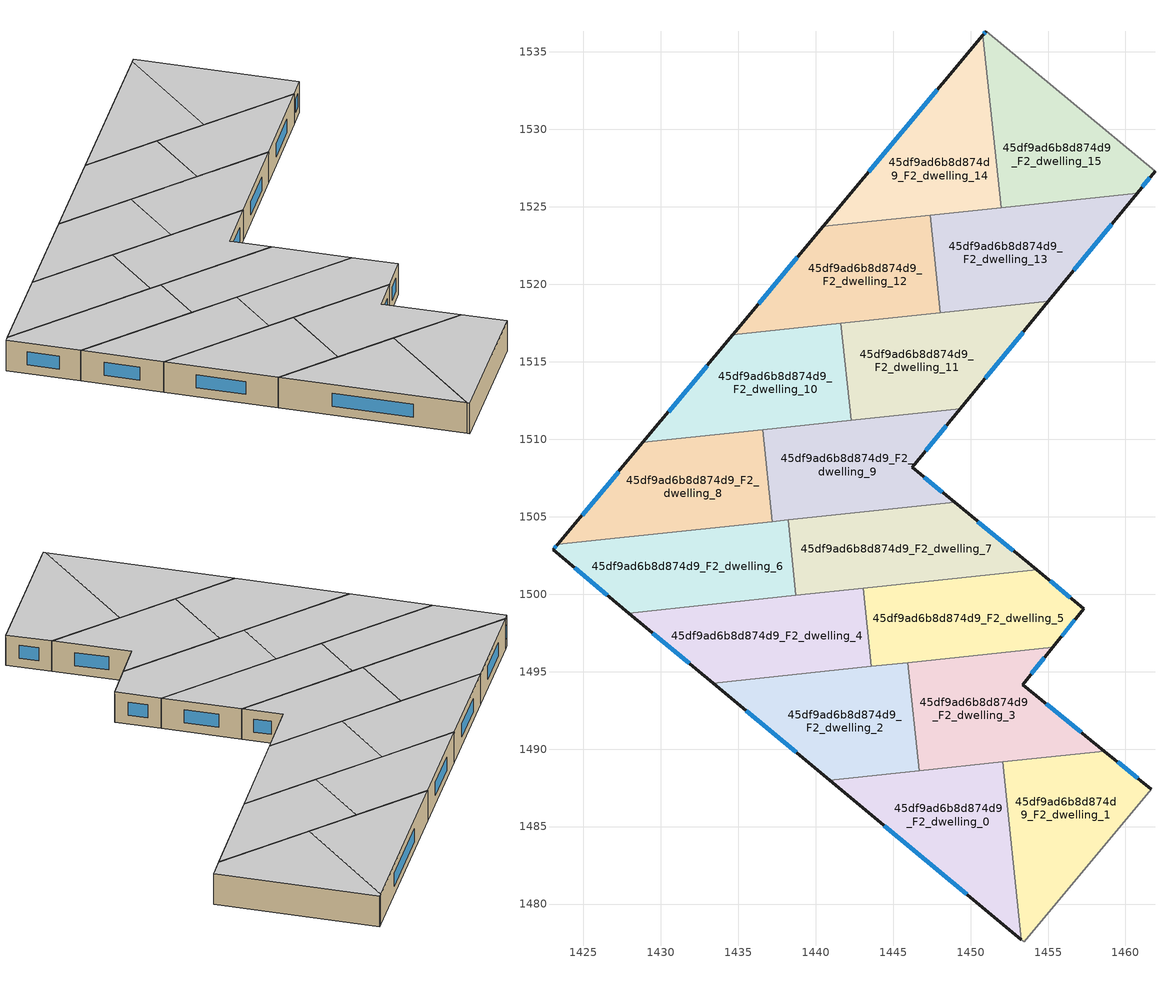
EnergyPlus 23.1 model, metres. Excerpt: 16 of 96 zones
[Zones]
45df9ad6b8d874d9_F2_dwelling_0
 floor to 45df9ad6b8d874d9_F1_dwelling_0 (EU_floor_Construction): 1452.07,1489.18 1453.28,1477.71 1440.91,1488 z6
 wall outside (EU_wall_Construction): 1440.91,1488 1453.28,1477.71 z6:9
 wall to 45df9ad6b8d874d9_F2_dwelling_1 (EU_wall_Construction): 1453.28,1477.71 1452.07,1489.18 z6:9
 wall to 45df9ad6b8d874d9_F2_dwelling_2 (EU_wall_Construction): 1446.69,1488.61 1440.91,1488 z6:9
 wall to 45df9ad6b8d874d9_F2_dwelling_3 (EU_wall_Construction): 1452.07,1489.18 1446.69,1488.61 z6:9
 window (EU_Window_Construction): 1444.45,1485.06 1449.75,1480.65 z6.86:8.14
 ceiling to 45df9ad6b8d874d9_F3_dwelling_0 (EU_floor_Construction): 1453.28,1477.71 1452.07,1489.18 1440.91,1488 z9
45df9ad6b8d874d9_F2_dwelling_1
 floor to 45df9ad6b8d874d9_F1_dwelling_1 (EU_floor_Construction): 1461.67,1487.42 1453.46,1477.56 1453.28,1477.71 1452.07,1489.18 1458.65,1489.88 z6
 wall outside (EU_wall_Construction): 1461.67,1487.42 1458.65,1489.88 z6:9
 wall adiabatic (EU_wall_Construction): 1453.28,1477.71 1453.46,1477.56 1461.67,1487.42 z6:9
 wall to 45df9ad6b8d874d9_F2_dwelling_3 (EU_wall_Construction): 1458.65,1489.88 1452.07,1489.18 z6:9
 window (EU_Window_Construction): 1460.81,1488.12 1459.51,1489.17 z6.86:8.14
 ceiling to 45df9ad6b8d874d9_F3_dwelling_1 (EU_floor_Construction): 1453.46,1477.56 1461.67,1487.42 1458.65,1489.88 1452.07,1489.18 1453.28,1477.71 z9
45df9ad6b8d874d9_F2_dwelling_10
 floor to 45df9ad6b8d874d9_F1_dwelling_10 (EU_floor_Construction): 1441.63,1517.48 1442.3,1511.21 1428.85,1509.79 1434.66,1516.74 z6
 wall outside (EU_wall_Construction): 1434.66,1516.74 1428.85,1509.79 z6:9
 wall to 45df9ad6b8d874d9_F2_dwelling_11 (EU_wall_Construction): 1442.3,1511.21 1441.63,1517.48 z6:9
 wall to 45df9ad6b8d874d9_F2_dwelling_8 (EU_wall_Construction): 1428.85,1509.79 1436.59,1510.61 z6:9
 wall to 45df9ad6b8d874d9_F2_dwelling_12 (EU_wall_Construction): 1441.63,1517.48 1434.66,1516.74 z6:9
 wall to 45df9ad6b8d874d9_F2_dwelling_9 (EU_wall_Construction): 1436.59,1510.61 1442.3,1511.21 z6:9
 window (EU_Window_Construction): 1433,1514.75 1430.51,1511.78 z6.86:8.14
 ceiling to 45df9ad6b8d874d9_F3_dwelling_10 (EU_floor_Construction): 1442.3,1511.21 1441.63,1517.48 1434.66,1516.74 1428.85,1509.79 z9
45df9ad6b8d874d9_F2_dwelling_11
 floor to 45df9ad6b8d874d9_F1_dwelling_11 (EU_floor_Construction): 1455.02,1518.9 1449.33,1511.96 1442.3,1511.21 1441.63,1517.48 z6
 wall outside (EU_wall_Construction): 1449.33,1511.96 1455.02,1518.9 z6:9
 wall to 45df9ad6b8d874d9_F2_dwelling_9 (EU_wall_Construction): 1442.3,1511.21 1449.33,1511.96 z6:9
 wall to 45df9ad6b8d874d9_F2_dwelling_13 (EU_wall_Construction): 1455.02,1518.9 1448.06,1518.16 z6:9
 wall to 45df9ad6b8d874d9_F2_dwelling_12 (EU_wall_Construction): 1448.06,1518.16 1441.63,1517.48 z6:9
 window (EU_Window_Construction): 1450.96,1513.94 1453.4,1516.92 z6.86:8.14
 ceiling to 45df9ad6b8d874d9_F3_dwelling_11 (EU_floor_Construction): 1449.33,1511.96 1455.02,1518.9 1441.63,1517.48 1442.3,1511.21 z9
45df9ad6b8d874d9_F2_dwelling_12
 floor to 45df9ad6b8d874d9_F1_dwelling_12 (EU_floor_Construction): 1447.4,1524.46 1448.06,1518.16 1434.66,1516.74 1440.49,1523.73 z6
 wall outside (EU_wall_Construction): 1440.49,1523.73 1434.66,1516.74 z6:9
 wall to 45df9ad6b8d874d9_F2_dwelling_13 (EU_wall_Construction): 1448.06,1518.16 1447.4,1524.46 z6:9
 wall to 45df9ad6b8d874d9_F2_dwelling_14 (EU_wall_Construction): 1447.4,1524.46 1440.49,1523.73 z6:9
 window (EU_Window_Construction): 1438.82,1521.73 1436.32,1518.74 z6.86:8.14
 ceiling to 45df9ad6b8d874d9_F3_dwelling_12 (EU_floor_Construction): 1448.06,1518.16 1447.4,1524.46 1440.49,1523.73 1434.66,1516.74 z9
45df9ad6b8d874d9_F2_dwelling_13
 floor to 45df9ad6b8d874d9_F1_dwelling_13 (EU_floor_Construction): 1460.74,1525.87 1455.02,1518.9 1448.06,1518.16 1447.4,1524.46 z6
 wall outside (EU_wall_Construction): 1455.02,1518.9 1460.74,1525.87 z6:9
 wall to 45df9ad6b8d874d9_F2_dwelling_15 (EU_wall_Construction): 1460.74,1525.87 1451.98,1524.94 z6:9
 wall to 45df9ad6b8d874d9_F2_dwelling_14 (EU_wall_Construction): 1451.98,1524.94 1447.39,1524.46 z6:9
 window (EU_Window_Construction): 1456.66,1520.89 1459.11,1523.88 z6.86:8.14
 ceiling to 45df9ad6b8d874d9_F3_dwelling_13 (EU_floor_Construction): 1455.02,1518.9 1460.74,1525.87 1447.4,1524.46 1448.06,1518.16 z9
45df9ad6b8d874d9_F2_dwelling_14
 floor to 45df9ad6b8d874d9_F1_dwelling_14 (EU_floor_Construction): 1450.8,1536.08 1451.98,1524.94 1440.49,1523.73 z6
 wall outside (EU_wall_Construction): 1450.8,1536.08 1440.49,1523.73 z6:9
 wall to 45df9ad6b8d874d9_F2_dwelling_15 (EU_wall_Construction): 1451.98,1524.94 1450.8,1536.08 z6:9
 window (EU_Window_Construction): 1447.86,1532.55 1443.44,1527.25 z6.86:8.14
 ceiling to 45df9ad6b8d874d9_F3_dwelling_14 (EU_floor_Construction): 1451.98,1524.94 1450.8,1536.08 1440.49,1523.73 z9
45df9ad6b8d874d9_F2_dwelling_15
 floor to 45df9ad6b8d874d9_F1_dwelling_15 (EU_floor_Construction): 1461.91,1527.29 1460.74,1525.87 1451.98,1524.94 1450.8,1536.08 1451.02,1536.34 z6
 wall outside (EU_wall_Construction): 1451.02,1536.34 1450.8,1536.08 / 1460.74,1525.87 1461.91,1527.29 z6:9
 wall adiabatic (EU_wall_Construction): 1461.91,1527.29 1451.02,1536.34 z6:9
 window (EU_Window_Construction): 1450.96,1536.26 1450.87,1536.15 / 1461.08,1526.28 1461.57,1526.88 z6.86:8.14
 ceiling to 45df9ad6b8d874d9_F3_dwelling_15 (EU_floor_Construction): 1460.74,1525.87 1461.91,1527.29 1451.02,1536.34 1450.8,1536.08 1451.98,1524.94 z9
45df9ad6b8d874d9_F2_dwelling_2
 floor to 45df9ad6b8d874d9_F1_dwelling_2 (EU_floor_Construction): 1445.95,1495.59 1446.69,1488.61 1440.91,1488 1433.39,1494.25 z6
 wall outside (EU_wall_Construction): 1433.39,1494.25 1440.91,1488 z6:9
 wall to 45df9ad6b8d874d9_F2_dwelling_3 (EU_wall_Construction): 1446.69,1488.61 1445.95,1495.59 z6:9
 wall to 45df9ad6b8d874d9_F2_dwelling_4 (EU_wall_Construction): 1443.61,1495.34 1433.39,1494.25 z6:9
 wall to 45df9ad6b8d874d9_F2_dwelling_5 (EU_wall_Construction): 1445.95,1495.59 1443.61,1495.34 z6:9
 window (EU_Window_Construction): 1435.54,1492.47 1438.76,1489.79 z6.86:8.14
 ceiling to 45df9ad6b8d874d9_F3_dwelling_2 (EU_floor_Construction): 1446.69,1488.61 1445.95,1495.59 1433.39,1494.25 1440.91,1488 z9
45df9ad6b8d874d9_F2_dwelling_3
 floor to 45df9ad6b8d874d9_F1_dwelling_3 (EU_floor_Construction): 1455.31,1496.58 1453.36,1494.16 1458.65,1489.88 1446.69,1488.61 1445.95,1495.59 z6
 wall outside (EU_wall_Construction): 1458.65,1489.88 1453.36,1494.16 1455.31,1496.58 z6:9
 wall to 45df9ad6b8d874d9_F2_dwelling_5 (EU_wall_Construction): 1455.31,1496.58 1445.95,1495.59 z6:9
 window (EU_Window_Construction): 1457.14,1491.1 1454.87,1492.94 / 1453.92,1494.85 1454.75,1495.89 z6.86:8.14
 ceiling to 45df9ad6b8d874d9_F3_dwelling_3 (EU_floor_Construction): 1458.65,1489.88 1453.36,1494.16 1455.31,1496.58 1445.95,1495.59 1446.69,1488.61 z9
45df9ad6b8d874d9_F2_dwelling_4
 floor to 45df9ad6b8d874d9_F1_dwelling_4 (EU_floor_Construction): 1443.07,1500.38 1443.61,1495.34 1433.39,1494.25 1427.95,1498.78 z6
 wall outside (EU_wall_Construction): 1427.95,1498.78 1433.39,1494.25 z6:9
 wall to 45df9ad6b8d874d9_F2_dwelling_5 (EU_wall_Construction): 1443.61,1495.34 1443.07,1500.38 z6:9
 wall to 45df9ad6b8d874d9_F2_dwelling_6 (EU_wall_Construction): 1438.74,1499.92 1427.95,1498.78 z6:9
 wall to 45df9ad6b8d874d9_F2_dwelling_7 (EU_wall_Construction): 1443.07,1500.38 1438.74,1499.92 z6:9
 window (EU_Window_Construction): 1429.5,1497.49 1431.83,1495.55 z6.86:8.14
 ceiling to 45df9ad6b8d874d9_F3_dwelling_4 (EU_floor_Construction): 1443.61,1495.34 1443.07,1500.38 1427.95,1498.78 1433.39,1494.25 z9
45df9ad6b8d874d9_F2_dwelling_5
 floor to 45df9ad6b8d874d9_F1_dwelling_5 (EU_floor_Construction): 1457.3,1499.06 1455.31,1496.58 1443.61,1495.34 1443.07,1500.38 1454.26,1501.57 z6
 wall outside (EU_wall_Construction): 1455.31,1496.58 1457.3,1499.06 1454.26,1501.57 z6:9
 wall to 45df9ad6b8d874d9_F2_dwelling_7 (EU_wall_Construction): 1454.26,1501.57 1443.07,1500.38 z6:9
 window (EU_Window_Construction): 1456.43,1499.78 1455.13,1500.85 / 1455.88,1497.29 1456.73,1498.35 z6.86:8.14
 ceiling to 45df9ad6b8d874d9_F3_dwelling_5 (EU_floor_Construction): 1455.31,1496.58 1457.3,1499.06 1454.26,1501.57 1443.07,1500.38 1443.61,1495.34 z9
45df9ad6b8d874d9_F2_dwelling_6
 floor to 45df9ad6b8d874d9_F1_dwelling_6 (EU_floor_Construction): 1438.22,1504.79 1438.74,1499.92 1427.95,1498.78 1423.05,1502.85 1423.36,1503.22 z6
 wall outside (EU_wall_Construction): 1423.36,1503.22 1423.05,1502.85 1427.95,1498.78 z6:9
 wall to 45df9ad6b8d874d9_F2_dwelling_7 (EU_wall_Construction): 1438.74,1499.92 1438.22,1504.79 z6:9
 wall to 45df9ad6b8d874d9_F2_dwelling_8 (EU_wall_Construction): 1437.22,1504.69 1423.36,1503.22 z6:9
 wall to 45df9ad6b8d874d9_F2_dwelling_9 (EU_wall_Construction): 1438.22,1504.79 1437.22,1504.69 z6:9
 window (EU_Window_Construction): 1423.28,1503.11 1423.14,1502.96 / 1424.45,1501.69 1426.55,1499.94 z6.86:8.14
 ceiling to 45df9ad6b8d874d9_F3_dwelling_6 (EU_floor_Construction): 1438.74,1499.92 1438.22,1504.79 1423.36,1503.22 1423.05,1502.85 1427.95,1498.78 z9
45df9ad6b8d874d9_F2_dwelling_7
 floor to 45df9ad6b8d874d9_F1_dwelling_7 (EU_floor_Construction): 1454.26,1501.57 1438.74,1499.92 1438.22,1504.79 1448.97,1505.93 z6
 wall outside (EU_wall_Construction): 1454.26,1501.57 1448.97,1505.93 z6:9
 wall to 45df9ad6b8d874d9_F2_dwelling_9 (EU_wall_Construction): 1448.97,1505.93 1438.22,1504.79 z6:9
 window (EU_Window_Construction): 1452.75,1502.81 1450.48,1504.69 z6.86:8.14
 ceiling to 45df9ad6b8d874d9_F3_dwelling_7 (EU_floor_Construction): 1454.26,1501.57 1448.97,1505.93 1438.22,1504.79 1438.74,1499.92 z9
45df9ad6b8d874d9_F2_dwelling_8
 floor to 45df9ad6b8d874d9_F1_dwelling_8 (EU_floor_Construction): 1436.59,1510.61 1437.22,1504.69 1423.36,1503.22 1428.85,1509.79 z6
 wall outside (EU_wall_Construction): 1428.85,1509.79 1423.36,1503.22 z6:9
 wall to 45df9ad6b8d874d9_F2_dwelling_9 (EU_wall_Construction): 1437.22,1504.69 1436.59,1510.61 z6:9
 window (EU_Window_Construction): 1427.28,1507.91 1424.93,1505.1 z6.86:8.14
 ceiling to 45df9ad6b8d874d9_F3_dwelling_8 (EU_floor_Construction): 1437.22,1504.69 1436.59,1510.61 1428.85,1509.79 1423.36,1503.22 z9
45df9ad6b8d874d9_F2_dwelling_9
 floor to 45df9ad6b8d874d9_F1_dwelling_9 (EU_floor_Construction): 1449.33,1511.96 1446.23,1508.18 1448.97,1505.93 1437.22,1504.69 1436.59,1510.61 z6
 wall outside (EU_wall_Construction): 1448.97,1505.93 1446.23,1508.18 1449.33,1511.96 z6:9
 window (EU_Window_Construction): 1448.19,1506.58 1447.01,1507.54 / 1447.12,1509.26 1448.45,1510.88 z6.86:8.14
 ceiling to 45df9ad6b8d874d9_F3_dwelling_9 (EU_floor_Construction): 1448.97,1505.93 1446.23,1508.18 1449.33,1511.96 1436.59,1510.61 1437.22,1504.69 z9
[Building]
EU S2 Campaign: North Axis=0; Terrain=City; Solar Distribution=FullExterior
[Site:Location]
Helsinki-Vantaa.AP: Latitude=60.317; Longitude=24.963; Time Zone=2; Elevation=54.6
[SizingPeriod:WeatherFileDays]
AnnualSizingPeriod: Begin Month=1; Begin Day of Month=1; End Month=12; End Day of Month=31; Day of Week for Start Day=Monday; Use Weather File Daylight Saving Period=No; Use Weather File Rain and Snow Indicators=No
[MATERIAL]
EU_InternalMass_Material: Roughness=MediumRough; Thickness=0.1; Conductivity=1; Density=1800; Specific Heat=900; Thermal Absorptance=0.9; Solar Absorptance=0.7; Visible Absorptance=0.7
[MATERIAL:NOMASS] Roughness=MediumRough; Thermal Absorptance=0.9; Solar Absorptance=0.7; Visible Absorptance=0.7
Name | Thermal Resistance
EU_wall_NoMass | 1.10183
EU_floor_NoMass | 1.70606
[WINDOWMATERIAL:SIMPLEGLAZINGSYSTEM]
EU_Window_SimpleGlazing: UFactor=3.11035; Solar Heat Gain Coefficient=0.8; Visible Transmittance=0.8
[CONSTRUCTION]
EU_wall_Construction: EU_wall_NoMass
EU_floor_Construction: EU_floor_NoMass
EU_Window_Construction: EU_Window_SimpleGlazing
EU_InternalMass_Construction: EU_InternalMass_Material
[ZONE] Type=1; Multiplier=1; Ceiling Height=autocalculate; Floor Area=autocalculate; Part of Total Floor Area=Yes
Name | Volume
45df9ad6b8d874d9_F2_dwelling_0; 45df9ad6b8d874d9_F2_dwelling_3 | 194.022
45df9ad6b8d874d9_F2_dwelling_1 | 194.042
45df9ad6b8d874d9_F2_dwelling_10 | 194.039
45df9ad6b8d874d9_F2_dwelling_11; 45df9ad6b8d874d9_F2_dwelling_7 | 194.037
45df9ad6b8d874d9_F2_dwelling_12; 45df9ad6b8d874d9_F2_dwelling_15 | 194.016
45df9ad6b8d874d9_F2_dwelling_13 | 194.015
45df9ad6b8d874d9_F2_dwelling_14 | 194.029
45df9ad6b8d874d9_F2_dwelling_2; 45df9ad6b8d874d9_F2_dwelling_9 | 194.027
45df9ad6b8d874d9_F2_dwelling_4 | 193.997
45df9ad6b8d874d9_F2_dwelling_5 | 194
45df9ad6b8d874d9_F2_dwelling_6 | 194.043
45df9ad6b8d874d9_F2_dwelling_8 | 194.026
[INTERNALMASS] Construction=EU_InternalMass_Construction
Name | Zone or ZoneList | Surface Area
45df9ad6b8d874d9_F2_dwelling_0_EU_InternalMass | 45df9ad6b8d874d9_F2_dwelling_0 | 64.6739
45df9ad6b8d874d9_F2_dwelling_1_EU_InternalMass | 45df9ad6b8d874d9_F2_dwelling_1 | 64.6767
45df9ad6b8d874d9_F2_dwelling_2_EU_InternalMass | 45df9ad6b8d874d9_F2_dwelling_2 | 64.676
45df9ad6b8d874d9_F2_dwelling_3_EU_InternalMass | 45df9ad6b8d874d9_F2_dwelling_3 | 64.6741
45df9ad6b8d874d9_F2_dwelling_4_EU_InternalMass | 45df9ad6b8d874d9_F2_dwelling_4 | 64.667
45df9ad6b8d874d9_F2_dwelling_5_EU_InternalMass | 45df9ad6b8d874d9_F2_dwelling_5 | 64.6669
45df9ad6b8d874d9_F2_dwelling_6_EU_InternalMass | 45df9ad6b8d874d9_F2_dwelling_6 | 64.6805
45df9ad6b8d874d9_F2_dwelling_7_EU_InternalMass | 45df9ad6b8d874d9_F2_dwelling_7 | 64.6793
45df9ad6b8d874d9_F2_dwelling_8_EU_InternalMass | 45df9ad6b8d874d9_F2_dwelling_8 | 64.676
45df9ad6b8d874d9_F2_dwelling_9_EU_InternalMass | 45df9ad6b8d874d9_F2_dwelling_9 | 64.6752
45df9ad6b8d874d9_F2_dwelling_10_EU_InternalMass | 45df9ad6b8d874d9_F2_dwelling_10 | 64.6804
45df9ad6b8d874d9_F2_dwelling_11_EU_InternalMass | 45df9ad6b8d874d9_F2_dwelling_11 | 64.6777
45df9ad6b8d874d9_F2_dwelling_12_EU_InternalMass | 45df9ad6b8d874d9_F2_dwelling_12 | 64.6696
45df9ad6b8d874d9_F2_dwelling_13_EU_InternalMass | 45df9ad6b8d874d9_F2_dwelling_13 | 64.6709
45df9ad6b8d874d9_F2_dwelling_14_EU_InternalMass | 45df9ad6b8d874d9_F2_dwelling_14 | 64.6709
45df9ad6b8d874d9_F2_dwelling_15_EU_InternalMass | 45df9ad6b8d874d9_F2_dwelling_15 | 64.6745
[OTHEREQUIPMENT] Fuel Type=Electricity; Design Level Calculation Method=Watts/Area; Power per Zone Floor Area=1; Fraction Latent=0; Fraction Radiant=0; Fraction Lost=0; Carbon Dioxide Generation Rate=0; EndUse Subcategory=EU_Step8_InternalGains
Name | Zone or ZoneList or Space or SpaceList | Schedule
EU_Step8_InternalGain_45df9ad6b8d874d9_F2_dwelling_0_f000 | 45df9ad6b8d874d9_F2_dwelling_0 | EU_Step8_GainSchedule_45df9ad6b8d874d9_F2_dwelling_0_f000
EU_Step8_InternalGain_45df9ad6b8d874d9_F2_dwelling_1_f000 | 45df9ad6b8d874d9_F2_dwelling_1 | EU_Step8_GainSchedule_45df9ad6b8d874d9_F2_dwelling_1_f000
EU_Step8_InternalGain_45df9ad6b8d874d9_F2_dwelling_2_f000 | 45df9ad6b8d874d9_F2_dwelling_2 | EU_Step8_GainSchedule_45df9ad6b8d874d9_F2_dwelling_2_f000
EU_Step8_InternalGain_45df9ad6b8d874d9_F2_dwelling_3_f000 | 45df9ad6b8d874d9_F2_dwelling_3 | EU_Step8_GainSchedule_45df9ad6b8d874d9_F2_dwelling_3_f000
EU_Step8_InternalGain_45df9ad6b8d874d9_F2_dwelling_4_f000 | 45df9ad6b8d874d9_F2_dwelling_4 | EU_Step8_GainSchedule_45df9ad6b8d874d9_F2_dwelling_4_f000
EU_Step8_InternalGain_45df9ad6b8d874d9_F2_dwelling_5_f000 | 45df9ad6b8d874d9_F2_dwelling_5 | EU_Step8_GainSchedule_45df9ad6b8d874d9_F2_dwelling_5_f000
EU_Step8_InternalGain_45df9ad6b8d874d9_F2_dwelling_6_f000 | 45df9ad6b8d874d9_F2_dwelling_6 | EU_Step8_GainSchedule_45df9ad6b8d874d9_F2_dwelling_6_f000
EU_Step8_InternalGain_45df9ad6b8d874d9_F2_dwelling_7_f000 | 45df9ad6b8d874d9_F2_dwelling_7 | EU_Step8_GainSchedule_45df9ad6b8d874d9_F2_dwelling_7_f000
EU_Step8_InternalGain_45df9ad6b8d874d9_F2_dwelling_8_f000 | 45df9ad6b8d874d9_F2_dwelling_8 | EU_Step8_GainSchedule_45df9ad6b8d874d9_F2_dwelling_8_f000
EU_Step8_InternalGain_45df9ad6b8d874d9_F2_dwelling_9_f000 | 45df9ad6b8d874d9_F2_dwelling_9 | EU_Step8_GainSchedule_45df9ad6b8d874d9_F2_dwelling_9_f000
EU_Step8_InternalGain_45df9ad6b8d874d9_F2_dwelling_10_f000 | 45df9ad6b8d874d9_F2_dwelling_10 | EU_Step8_GainSchedule_45df9ad6b8d874d9_F2_dwelling_10_f000
EU_Step8_InternalGain_45df9ad6b8d874d9_F2_dwelling_11_f000 | 45df9ad6b8d874d9_F2_dwelling_11 | EU_Step8_GainSchedule_45df9ad6b8d874d9_F2_dwelling_11_f000
EU_Step8_InternalGain_45df9ad6b8d874d9_F2_dwelling_12_f000 | 45df9ad6b8d874d9_F2_dwelling_12 | EU_Step8_GainSchedule_45df9ad6b8d874d9_F2_dwelling_12_f000
EU_Step8_InternalGain_45df9ad6b8d874d9_F2_dwelling_13_f000 | 45df9ad6b8d874d9_F2_dwelling_13 | EU_Step8_GainSchedule_45df9ad6b8d874d9_F2_dwelling_13_f000
EU_Step8_InternalGain_45df9ad6b8d874d9_F2_dwelling_14_f000 | 45df9ad6b8d874d9_F2_dwelling_14 | EU_Step8_GainSchedule_45df9ad6b8d874d9_F2_dwelling_14_f000
EU_Step8_InternalGain_45df9ad6b8d874d9_F2_dwelling_15_f000 | 45df9ad6b8d874d9_F2_dwelling_15 | EU_Step8_GainSchedule_45df9ad6b8d874d9_F2_dwelling_15_f000
[ZONEVENTILATION:DESIGNFLOWRATE] Schedule=EU_AlwaysOn; Design Flow Rate Calculation Method=AirChanges/Hour; Air Changes per Hour=0.756316; Ventilation Type=Natural; Fan Pressure Rise=0; Fan Total Efficiency=1; Constant Term Coefficient=1; Temperature Term Coefficient=0; Velocity Term Coefficient=0; Velocity Squared Term Coefficient=0; Minimum Indoor Temperature=-100; Maximum Indoor Temperature=100; Delta Temperature=-100; Minimum Outdoor Temperature=-100; Maximum Outdoor Temperature=100; Maximum Wind Speed=40
Name | Zone or ZoneList or Space or SpaceList
EU_ConstantAir_45df9ad6b8d874d9_F2_dwelling_0 | 45df9ad6b8d874d9_F2_dwelling_0
EU_ConstantAir_45df9ad6b8d874d9_F2_dwelling_1 | 45df9ad6b8d874d9_F2_dwelling_1
EU_ConstantAir_45df9ad6b8d874d9_F2_dwelling_2 | 45df9ad6b8d874d9_F2_dwelling_2
EU_ConstantAir_45df9ad6b8d874d9_F2_dwelling_3 | 45df9ad6b8d874d9_F2_dwelling_3
EU_ConstantAir_45df9ad6b8d874d9_F2_dwelling_4 | 45df9ad6b8d874d9_F2_dwelling_4
EU_ConstantAir_45df9ad6b8d874d9_F2_dwelling_5 | 45df9ad6b8d874d9_F2_dwelling_5
EU_ConstantAir_45df9ad6b8d874d9_F2_dwelling_6 | 45df9ad6b8d874d9_F2_dwelling_6
EU_ConstantAir_45df9ad6b8d874d9_F2_dwelling_7 | 45df9ad6b8d874d9_F2_dwelling_7
EU_ConstantAir_45df9ad6b8d874d9_F2_dwelling_8 | 45df9ad6b8d874d9_F2_dwelling_8
EU_ConstantAir_45df9ad6b8d874d9_F2_dwelling_9 | 45df9ad6b8d874d9_F2_dwelling_9
EU_ConstantAir_45df9ad6b8d874d9_F2_dwelling_10 | 45df9ad6b8d874d9_F2_dwelling_10
EU_ConstantAir_45df9ad6b8d874d9_F2_dwelling_11 | 45df9ad6b8d874d9_F2_dwelling_11
EU_ConstantAir_45df9ad6b8d874d9_F2_dwelling_12 | 45df9ad6b8d874d9_F2_dwelling_12
EU_ConstantAir_45df9ad6b8d874d9_F2_dwelling_13 | 45df9ad6b8d874d9_F2_dwelling_13
EU_ConstantAir_45df9ad6b8d874d9_F2_dwelling_14 | 45df9ad6b8d874d9_F2_dwelling_14
EU_ConstantAir_45df9ad6b8d874d9_F2_dwelling_15 | 45df9ad6b8d874d9_F2_dwelling_15
[HVACTEMPLATE:THERMOSTAT] Constant Heating Setpoint=20; Constant Cooling Setpoint=50
EU_HeatOnly_45df9ad6b8d874d9_F0_dwelling_0; EU_HeatOnly_45df9ad6b8d874d9_F0_dwelling_1; EU_HeatOnly_45df9ad6b8d874d9_F0_dwelling_2; EU_HeatOnly_45df9ad6b8d874d9_F0_dwelling_3; EU_HeatOnly_45df9ad6b8d874d9_F0_dwelling_4; EU_HeatOnly_45df9ad6b8d874d9_F0_dwelling_5; EU_HeatOnly_45df9ad6b8d874d9_F0_dwelling_6; EU_HeatOnly_45df9ad6b8d874d9_F0_dwelling_7; EU_HeatOnly_45df9ad6b8d874d9_F0_dwelling_8; EU_HeatOnly_45df9ad6b8d874d9_F0_dwelling_9; EU_HeatOnly_45df9ad6b8d874d9_F0_dwelling_10; EU_HeatOnly_45df9ad6b8d874d9_F0_dwelling_11; EU_HeatOnly_45df9ad6b8d874d9_F0_dwelling_12; EU_HeatOnly_45df9ad6b8d874d9_F0_dwelling_13; EU_HeatOnly_45df9ad6b8d874d9_F0_dwelling_14; EU_HeatOnly_45df9ad6b8d874d9_F0_dwelling_15; EU_HeatOnly_45df9ad6b8d874d9_F1_dwelling_0; EU_HeatOnly_45df9ad6b8d874d9_F1_dwelling_1; EU_HeatOnly_45df9ad6b8d874d9_F1_dwelling_2; EU_HeatOnly_45df9ad6b8d874d9_F1_dwelling_3; EU_HeatOnly_45df9ad6b8d874d9_F1_dwelling_4; EU_HeatOnly_45df9ad6b8d874d9_F1_dwelling_5; EU_HeatOnly_45df9ad6b8d874d9_F1_dwelling_6; EU_HeatOnly_45df9ad6b8d874d9_F1_dwelling_7; EU_HeatOnly_45df9ad6b8d874d9_F1_dwelling_8; EU_HeatOnly_45df9ad6b8d874d9_F1_dwelling_9; EU_HeatOnly_45df9ad6b8d874d9_F1_dwelling_10; EU_HeatOnly_45df9ad6b8d874d9_F1_dwelling_11; EU_HeatOnly_45df9ad6b8d874d9_F1_dwelling_12; EU_HeatOnly_45df9ad6b8d874d9_F1_dwelling_13; EU_HeatOnly_45df9ad6b8d874d9_F1_dwelling_14; EU_HeatOnly_45df9ad6b8d874d9_F1_dwelling_15; EU_HeatOnly_45df9ad6b8d874d9_F2_dwelling_0; EU_HeatOnly_45df9ad6b8d874d9_F2_dwelling_1; EU_HeatOnly_45df9ad6b8d874d9_F2_dwelling_2; EU_HeatOnly_45df9ad6b8d874d9_F2_dwelling_3; EU_HeatOnly_45df9ad6b8d874d9_F2_dwelling_4; EU_HeatOnly_45df9ad6b8d874d9_F2_dwelling_5; EU_HeatOnly_45df9ad6b8d874d9_F2_dwelling_6; EU_HeatOnly_45df9ad6b8d874d9_F2_dwelling_7; EU_HeatOnly_45df9ad6b8d874d9_F2_dwelling_8; EU_HeatOnly_45df9ad6b8d874d9_F2_dwelling_9; EU_HeatOnly_45df9ad6b8d874d9_F2_dwelling_10; EU_HeatOnly_45df9ad6b8d874d9_F2_dwelling_11; EU_HeatOnly_45df9ad6b8d874d9_F2_dwelling_12; EU_HeatOnly_45df9ad6b8d874d9_F2_dwelling_13; EU_HeatOnly_45df9ad6b8d874d9_F2_dwelling_14; EU_HeatOnly_45df9ad6b8d874d9_F2_dwelling_15; EU_HeatOnly_45df9ad6b8d874d9_F3_dwelling_0; EU_HeatOnly_45df9ad6b8d874d9_F3_dwelling_1; EU_HeatOnly_45df9ad6b8d874d9_F3_dwelling_2; EU_HeatOnly_45df9ad6b8d874d9_F3_dwelling_3; EU_HeatOnly_45df9ad6b8d874d9_F3_dwelling_4; EU_HeatOnly_45df9ad6b8d874d9_F3_dwelling_5; EU_HeatOnly_45df9ad6b8d874d9_F3_dwelling_6; EU_HeatOnly_45df9ad6b8d874d9_F3_dwelling_7; EU_HeatOnly_45df9ad6b8d874d9_F3_dwelling_8; EU_HeatOnly_45df9ad6b8d874d9_F3_dwelling_9; EU_HeatOnly_45df9ad6b8d874d9_F3_dwelling_10; EU_HeatOnly_45df9ad6b8d874d9_F3_dwelling_11; EU_HeatOnly_45df9ad6b8d874d9_F3_dwelling_12; EU_HeatOnly_45df9ad6b8d874d9_F3_dwelling_13; EU_HeatOnly_45df9ad6b8d874d9_F3_dwelling_14; EU_HeatOnly_45df9ad6b8d874d9_F3_dwelling_15; EU_HeatOnly_45df9ad6b8d874d9_F4_dwelling_0; EU_HeatOnly_45df9ad6b8d874d9_F4_dwelling_1; EU_HeatOnly_45df9ad6b8d874d9_F4_dwelling_2; EU_HeatOnly_45df9ad6b8d874d9_F4_dwelling_3; EU_HeatOnly_45df9ad6b8d874d9_F4_dwelling_4; EU_HeatOnly_45df9ad6b8d874d9_F4_dwelling_5; EU_HeatOnly_45df9ad6b8d874d9_F4_dwelling_6; EU_HeatOnly_45df9ad6b8d874d9_F4_dwelling_7; EU_HeatOnly_45df9ad6b8d874d9_F4_dwelling_8; EU_HeatOnly_45df9ad6b8d874d9_F4_dwelling_9; EU_HeatOnly_45df9ad6b8d874d9_F4_dwelling_10; EU_HeatOnly_45df9ad6b8d874d9_F4_dwelling_11; EU_HeatOnly_45df9ad6b8d874d9_F4_dwelling_12; EU_HeatOnly_45df9ad6b8d874d9_F4_dwelling_13; EU_HeatOnly_45df9ad6b8d874d9_F4_dwelling_14; EU_HeatOnly_45df9ad6b8d874d9_F4_dwelling_15; EU_HeatOnly_45df9ad6b8d874d9_F5_dwelling_0; EU_HeatOnly_45df9ad6b8d874d9_F5_dwelling_1; EU_HeatOnly_45df9ad6b8d874d9_F5_dwelling_2; EU_HeatOnly_45df9ad6b8d874d9_F5_dwelling_3; EU_HeatOnly_45df9ad6b8d874d9_F5_dwelling_4; EU_HeatOnly_45df9ad6b8d874d9_F5_dwelling_5; EU_HeatOnly_45df9ad6b8d874d9_F5_dwelling_6; EU_HeatOnly_45df9ad6b8d874d9_F5_dwelling_7; EU_HeatOnly_45df9ad6b8d874d9_F5_dwelling_8; EU_HeatOnly_45df9ad6b8d874d9_F5_dwelling_9; EU_HeatOnly_45df9ad6b8d874d9_F5_dwelling_10; EU_HeatOnly_45df9ad6b8d874d9_F5_dwelling_11; EU_HeatOnly_45df9ad6b8d874d9_F5_dwelling_12; EU_HeatOnly_45df9ad6b8d874d9_F5_dwelling_13; EU_HeatOnly_45df9ad6b8d874d9_F5_dwelling_14; EU_HeatOnly_45df9ad6b8d874d9_F5_dwelling_15
[HVACTEMPLATE:ZONE:IDEALLOADSAIRSYSTEM] System Availability Schedule=EU_AlwaysOn; Maximum Heating Supply Air Temperature=50; Minimum Cooling Supply Air Temperature=13; Maximum Heating Supply Air Humidity Ratio=0.0156; Minimum Cooling Supply Air Humidity Ratio=0.0077; Heating Limit=NoLimit; Cooling Limit=NoLimit; Heating Availability Schedule=EU_AlwaysOn; Cooling Availability Schedule=EU_CoolingOff; Dehumidification Control Type=ConstantSensibleHeatRatio; Cooling Sensible Heat Ratio=0.7; Dehumidification Setpoint=60; Humidification Control Type=None; Humidification Setpoint=30; Outdoor Air Method=None; Outdoor Air Flow Rate per Person=0.00944; Outdoor Air Flow Rate per Zone Floor Area=0; Outdoor Air Flow Rate per Zone=0; Demand Controlled Ventilation Type=None; Outdoor Air Economizer Type=NoEconomizer; Heat Recovery Type=None; Sensible Heat Recovery Effectiveness=0.7; Latent Heat Recovery Effectiveness=0.65
Name | Template Thermostat
45df9ad6b8d874d9_F2_dwelling_0 | EU_HeatOnly_45df9ad6b8d874d9_F2_dwelling_0
45df9ad6b8d874d9_F2_dwelling_1 | EU_HeatOnly_45df9ad6b8d874d9_F2_dwelling_1
45df9ad6b8d874d9_F2_dwelling_2 | EU_HeatOnly_45df9ad6b8d874d9_F2_dwelling_2
45df9ad6b8d874d9_F2_dwelling_3 | EU_HeatOnly_45df9ad6b8d874d9_F2_dwelling_3
45df9ad6b8d874d9_F2_dwelling_4 | EU_HeatOnly_45df9ad6b8d874d9_F2_dwelling_4
45df9ad6b8d874d9_F2_dwelling_5 | EU_HeatOnly_45df9ad6b8d874d9_F2_dwelling_5
45df9ad6b8d874d9_F2_dwelling_6 | EU_HeatOnly_45df9ad6b8d874d9_F2_dwelling_6
45df9ad6b8d874d9_F2_dwelling_7 | EU_HeatOnly_45df9ad6b8d874d9_F2_dwelling_7
45df9ad6b8d874d9_F2_dwelling_8 | EU_HeatOnly_45df9ad6b8d874d9_F2_dwelling_8
45df9ad6b8d874d9_F2_dwelling_9 | EU_HeatOnly_45df9ad6b8d874d9_F2_dwelling_9
45df9ad6b8d874d9_F2_dwelling_10 | EU_HeatOnly_45df9ad6b8d874d9_F2_dwelling_10
45df9ad6b8d874d9_F2_dwelling_11 | EU_HeatOnly_45df9ad6b8d874d9_F2_dwelling_11
45df9ad6b8d874d9_F2_dwelling_12 | EU_HeatOnly_45df9ad6b8d874d9_F2_dwelling_12
45df9ad6b8d874d9_F2_dwelling_13 | EU_HeatOnly_45df9ad6b8d874d9_F2_dwelling_13
45df9ad6b8d874d9_F2_dwelling_14 | EU_HeatOnly_45df9ad6b8d874d9_F2_dwelling_14
45df9ad6b8d874d9_F2_dwelling_15 | EU_HeatOnly_45df9ad6b8d874d9_F2_dwelling_15
[SIZING:ZONE] Zone Cooling Design Supply Air Temperature Input Method=SupplyAirTemperature; Zone Cooling Design Supply Air Temperature=13; Zone Heating Design Supply Air Temperature Input Method=SupplyAirTemperature; Zone Heating Design Supply Air Temperature=50; Zone Cooling Design Supply Air Humidity Ratio=0.008; Zone Heating Design Supply Air Humidity Ratio=0.008; Cooling Design Air Flow Method=DesignDay; Cooling Design Air Flow Rate=0; Cooling Minimum Air Flow per Zone Floor Area=0.000762; Cooling Minimum Air Flow=0; Cooling Minimum Air Flow Fraction=0.2; Heating Design Air Flow Method=DesignDay; Heating Design Air Flow Rate=0; Heating Maximum Air Flow per Zone Floor Area=0.002032; Heating Maximum Air Flow=0.141576; Heating Maximum Air Flow Fraction=0.3; Account for Dedicated Outdoor Air System=No; Dedicated Outdoor Air System Control Strategy=NeutralSupplyAir; Dedicated Outdoor Air Low Setpoint Temperature for Design=autosize; Dedicated Outdoor Air High Setpoint Temperature for Design=autosize; Zone Load Sizing Method=Sensible Load Only No Latent Load; Zone Latent Cooling Design Supply Air Humidity Ratio Input Method=HumidityRatioDifference; Zone Cooling Design Supply Air Humidity Ratio Difference=0.005; Zone Latent Heating Design Supply Air Humidity Ratio Input Method=HumidityRatioDifference; Zone Humidification Design Supply Air Humidity Ratio Difference=0.005
45df9ad6b8d874d9_F2_dwelling_0; 45df9ad6b8d874d9_F2_dwelling_1; 45df9ad6b8d874d9_F2_dwelling_2; 45df9ad6b8d874d9_F2_dwelling_3; 45df9ad6b8d874d9_F2_dwelling_4; 45df9ad6b8d874d9_F2_dwelling_5; 45df9ad6b8d874d9_F2_dwelling_6; 45df9ad6b8d874d9_F2_dwelling_7; 45df9ad6b8d874d9_F2_dwelling_8; 45df9ad6b8d874d9_F2_dwelling_9; 45df9ad6b8d874d9_F2_dwelling_10; 45df9ad6b8d874d9_F2_dwelling_11; 45df9ad6b8d874d9_F2_dwelling_12; 45df9ad6b8d874d9_F2_dwelling_13; 45df9ad6b8d874d9_F2_dwelling_14; 45df9ad6b8d874d9_F2_dwelling_15
[SCHEDULE:CONSTANT]
Name | Hourly Value
EU_AlwaysOn | 1
EU_CoolingOff | 0
[SCHEDULE:FILE] Column Number=1; Rows to Skip at Top=0; Number of Hours of Data=8760; Column Separator=Comma; Interpolate to Timestep=No; Minutes per Item=60; Adjust Schedule for Daylight Savings=Yes
Name | File
EU_Step8_GainSchedule_45df9ad6b8d874d9_F2_dwelling_0_f000 | ../../schedules/45df9ad6b8d874d9/45df9ad6b8d874d9_F2_dwelling_0_f000_gain.csv
EU_Step8_GainSchedule_45df9ad6b8d874d9_F2_dwelling_1_f000 | ../../schedules/45df9ad6b8d874d9/45df9ad6b8d874d9_F2_dwelling_1_f000_gain.csv
EU_Step8_GainSchedule_45df9ad6b8d874d9_F2_dwelling_2_f000 | ../../schedules/45df9ad6b8d874d9/45df9ad6b8d874d9_F2_dwelling_2_f000_gain.csv
EU_Step8_GainSchedule_45df9ad6b8d874d9_F2_dwelling_3_f000 | ../../schedules/45df9ad6b8d874d9/45df9ad6b8d874d9_F2_dwelling_3_f000_gain.csv
EU_Step8_GainSchedule_45df9ad6b8d874d9_F2_dwelling_4_f000 | ../../schedules/45df9ad6b8d874d9/45df9ad6b8d874d9_F2_dwelling_4_f000_gain.csv
EU_Step8_GainSchedule_45df9ad6b8d874d9_F2_dwelling_5_f000 | ../../schedules/45df9ad6b8d874d9/45df9ad6b8d874d9_F2_dwelling_5_f000_gain.csv
EU_Step8_GainSchedule_45df9ad6b8d874d9_F2_dwelling_6_f000 | ../../schedules/45df9ad6b8d874d9/45df9ad6b8d874d9_F2_dwelling_6_f000_gain.csv
EU_Step8_GainSchedule_45df9ad6b8d874d9_F2_dwelling_7_f000 | ../../schedules/45df9ad6b8d874d9/45df9ad6b8d874d9_F2_dwelling_7_f000_gain.csv
EU_Step8_GainSchedule_45df9ad6b8d874d9_F2_dwelling_8_f000 | ../../schedules/45df9ad6b8d874d9/45df9ad6b8d874d9_F2_dwelling_8_f000_gain.csv
EU_Step8_GainSchedule_45df9ad6b8d874d9_F2_dwelling_9_f000 | ../../schedules/45df9ad6b8d874d9/45df9ad6b8d874d9_F2_dwelling_9_f000_gain.csv
EU_Step8_GainSchedule_45df9ad6b8d874d9_F2_dwelling_10_f000 | ../../schedules/45df9ad6b8d874d9/45df9ad6b8d874d9_F2_dwelling_10_f000_gain.csv
EU_Step8_GainSchedule_45df9ad6b8d874d9_F2_dwelling_11_f000 | ../../schedules/45df9ad6b8d874d9/45df9ad6b8d874d9_F2_dwelling_11_f000_gain.csv
EU_Step8_GainSchedule_45df9ad6b8d874d9_F2_dwelling_12_f000 | ../../schedules/45df9ad6b8d874d9/45df9ad6b8d874d9_F2_dwelling_12_f000_gain.csv
EU_Step8_GainSchedule_45df9ad6b8d874d9_F2_dwelling_13_f000 | ../../schedules/45df9ad6b8d874d9/45df9ad6b8d874d9_F2_dwelling_13_f000_gain.csv
EU_Step8_GainSchedule_45df9ad6b8d874d9_F2_dwelling_14_f000 | ../../schedules/45df9ad6b8d874d9/45df9ad6b8d874d9_F2_dwelling_14_f000_gain.csv
EU_Step8_GainSchedule_45df9ad6b8d874d9_F2_dwelling_15_f000 | ../../schedules/45df9ad6b8d874d9/45df9ad6b8d874d9_F2_dwelling_15_f000_gain.csv
